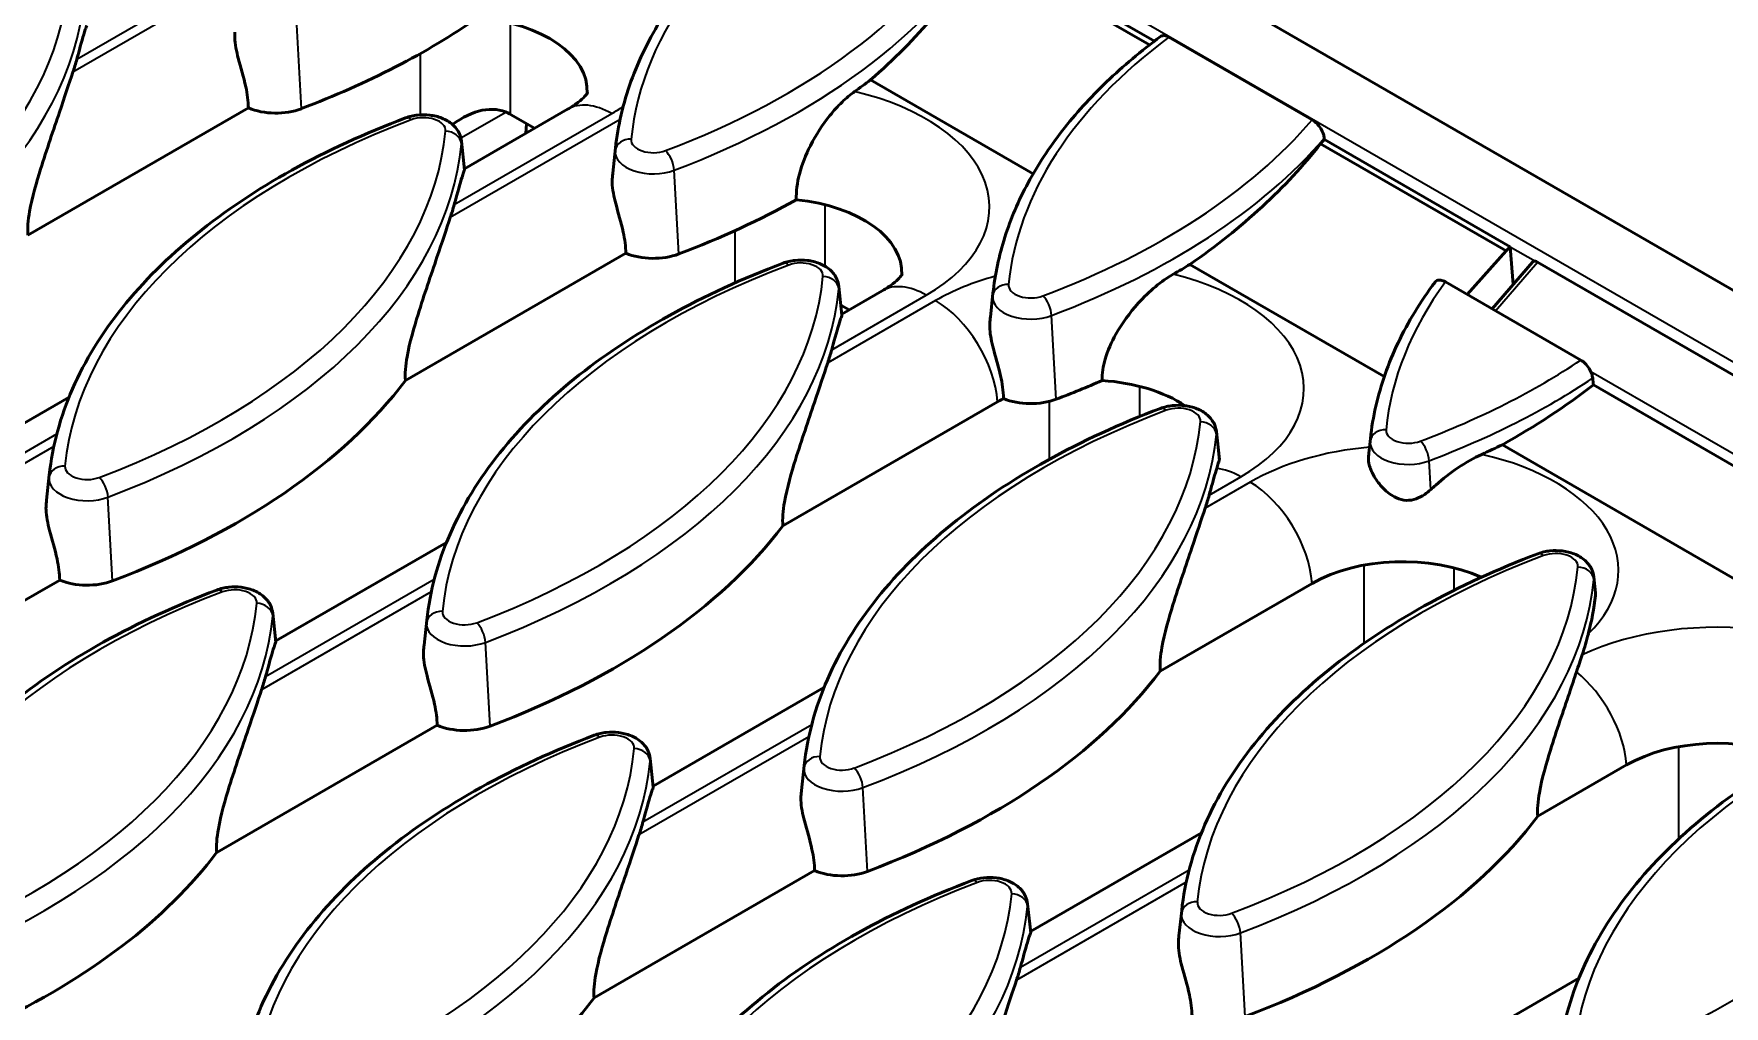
# Model space of a CAD drawing. Header units: millimetres. Extents: x 0 to 1485, y 0 to 1050.
# Drawn here: x 138 to 190.8, y 278.8 to 309.2 of the extents above; entities that cross this region are included whole.
import ezdxf

# ---------------------------------------------------------------- set-up
doc = ezdxf.new("R2010")
doc.units = ezdxf.units.MM
doc.header["$LTSCALE"] = 2.5
doc.layers.add('Sichtbar (ISO)', color=7, linetype='Continuous', lineweight=50)
doc.layers.add('Sichtbar schmal (ISO)', color=7, linetype='Continuous', lineweight=35)

msp = doc.modelspace()

# ---------------------------------------------------------------- linework, layer by layer
at = {"layer": 'Sichtbar (ISO)'}
for p, q in [((458.257, 146.87), (104.703, 350.994)), ((172.964, 308.93), (167.656, 311.995)), ((172.812, 308.814), (167.563, 311.844)), ((177.887, 306.475), (173.418, 309.055)), ((169.178, 304.788), (164.099, 307.721)), ((137.793, 302.873), (144.676, 306.847)), ((151.421, 304.945), (154.645, 306.806)), ((152.864, 306.642), (153.613, 306.21)), ((153.362, 306.355), (153.334, 306.049)), ((151.328, 305.813), (151.425, 304.917)), ((156.139, 305.597), (156.054, 304.81)), ((183.947, 302.385), (178.155, 305.729)), ((178.274, 305.864), (178.27, 305.9)), ((184.076, 302.514), (178.274, 305.864)), ((184.076, 302.514), (183.947, 302.385)), ((184.171, 301.335), (184.076, 302.514)), ((149.578, 298.337), (156.462, 302.311)), ((180.141, 298.458), (174.075, 301.96)), ((183.947, 302.385), (182.733, 301.023)), ((183.513, 300.573), (184.773, 302.031)), ((184.924, 302.035), (197.017, 295.053)), ((186.28, 298.975), (182.053, 301.416)), ((163.113, 301.276), (163.21, 300.381)), ((163.207, 300.409), (164.465, 301.136)), ((167.924, 301.06), (167.844, 300.314)), ((163.177, 300.689), (163.434, 300.54)), ((163.183, 300.685), (163.18, 300.654)), ((186.653, 298.373), (186.649, 298.409)), ((133.744, 294.739), (139.077, 297.818)), ((161.363, 293.801), (168.068, 297.672)), ((192.334, 294.928), (186.673, 298.196)), ((174.899, 296.74), (174.992, 295.874)), ((179.709, 296.524), (179.66, 296.07)), ((191.485, 291.909), (183.829, 296.329)), ((138.461, 295.39), (138.376, 294.603)), ((145.529, 290.203), (150.863, 293.282)), ((131.9, 288.131), (138.784, 292.105)), ((173.148, 289.265), (177.889, 292.002)), ((186.684, 292.204), (186.737, 291.705)), ((145.436, 291.07), (145.532, 290.175)), ((150.246, 290.854), (150.162, 290.067)), ((157.314, 285.667), (162.648, 288.746)), ((143.686, 283.595), (150.569, 287.569)), ((157.221, 286.534), (157.317, 285.638)), ((162.031, 286.318), (161.947, 285.531)), ((184.933, 284.729), (187.71, 286.332)), ((169.099, 281.13), (174.433, 284.21)), ((155.471, 279.059), (162.354, 283.033)), ((169.006, 281.998), (169.102, 281.102)), ((173.816, 281.782), (173.732, 280.995)), ((180.884, 276.594), (186.218, 279.674))]:
    msp.add_line(p, q, dxfattribs=at)
for centre, major_axis, ratio, start_param, end_param in [((144.446, 316.021), (24.538, 1.637), 0.616892, 5.598882, 5.897576), ((132.77, 318.782), (-24.756, 0), 0.57735, 2.150508, 2.449831), ((151.255, 307.379), (4, 0), 0.57735, 6.248142, 7.708307), ((115.092, 310.617), (24.538, 0), 0.57735, 6.094503, 6.123734), ((144.555, 316.287), (-24.538, 0), 0.57735, 2.459584, 2.492238), ((145.533, 307.527), (-1.456, 0), 0.57735, 0.941808, 2.150508), ((151.452, 304.275), (1.378, 2.386), 0.607566, 0.025495, 0.961579), ((151.452, 305.823), (2, 0), 0.578934, 0.786768, 0.836389), ((156.232, 311.647), (24.521, 1.636), 0.616892, 5.485318, 5.775937), ((156.34, 312.159), (-24.494, 0), 0.57735, 2.669543, 2.680291), ((126.877, 306.081), (24.538, 0), 0.57735, 6.094503, 6.123734), ((144.555, 314.246), (-24.756, 0), 0.57735, 2.150508, 2.340551), ((161.076, 301.709), (4, 0), 0.57735, 6.248142, 7.675843), ((157.318, 302.991), (-1.456, 0), 0.57735, 0.941808, 2.150508), ((156.34, 311.751), (-24.538, 0), 0.57735, 2.34838, 2.378615), ((184.928, 301.828), (-0.135, 0.22), 0.563539, 5.794531, 6.460093), ((138.662, 301.545), (24.538, 0), 0.57735, 6.094503, 6.123734), ((126.877, 304.039), (-24.756, 0), 0.57735, 2.150508, 2.731215), ((156.34, 309.71), (-24.756, 0), 0.57735, 2.150508, 2.221231), ((170.896, 296.039), (4, 0), 0.57735, 0.712147, 1.461996), ((170.896, 296.039), (4, 0), 0.57735, 2.29267, 2.356194), ((169.103, 298.455), (-1.456, 0), 0.57735, 0.947419, 2.150508), ((168.017, 307.273), (24.504, 1.635), 0.616892, 5.371963, 5.535705), ((168.125, 307.215), (-24.538, 0), 0.57735, 2.231634, 2.265283), ((150.448, 297.008), (24.538, 0), 0.57735, 6.094503, 6.123734), ((138.662, 299.503), (-24.756, 0), 0.57735, 2.150508, 2.731215), ((180.717, 290.369), (4, 0), 0.57735, 0.910153, 2.356194), ((139.641, 292.785), (-1.456, 0), 0.57735, 0.941808, 2.150508), ((162.233, 292.472), (24.538, 0), 0.57735, 6.091585, 6.138147), ((150.448, 294.967), (-24.756, 0), 0.57735, 2.150508, 2.731215), ((120.985, 291.338), (24.538, 0), 0.57735, 6.094503, 6.123734), ((151.426, 288.249), (-1.456, 0), 0.57735, 0.941808, 2.150508), ((190.538, 284.699), (4, 0), 0.57735, 0.95198, 2.356194), ((132.77, 286.802), (24.538, 0), 0.57735, 6.094503, 6.123734), ((162.233, 290.431), (-24.756, 0), 0.57735, 2.150508, 2.731215), ((120.985, 289.297), (-24.756, 0), 0.57735, 2.256006, 2.731215), ((163.211, 283.713), (-1.456, 0), 0.57735, 0.941808, 2.150508), ((144.555, 282.266), (24.538, 0), 0.57735, 6.094503, 6.123734), ((174.018, 285.895), (-24.756, 0), 0.57735, 2.150508, 2.731215), ((132.77, 284.761), (-24.756, 0), 0.57735, 2.150508, 2.731215)]:
    msp.add_ellipse(centre, major_axis=major_axis, ratio=ratio, start_param=start_param, end_param=end_param, dxfattribs=at)
for points, knots in [([(156.139, 305.597), (156.214, 306.296), (156.376, 306.992), (156.867, 308.356), (157.196, 309.025), (158.011, 310.324), (158.497, 310.952), (159.614, 312.159), (160.245, 312.737), (161.638, 313.83), (162.4, 314.347), (163.22, 314.828)], [2.4180978, 2.4180978, 2.4180978, 2.4180978, 2.5610927, 2.5610927, 2.7040876, 2.7040876, 2.8470825, 2.8470825, 2.9900775, 2.9900775, 3.1330724, 3.1330724, 3.1330724, 3.1330724]), ([(139.633, 309.426), (139.618, 309.391), (139.602, 309.346), (139.525, 309.116), (139.451, 308.844), (139.353, 308.491), (139.336, 308.43), (139.318, 308.367)], [0.635921, 0.635921, 0.635921, 0.635921, 0.7360198, 0.7360198, 1.0671166, 1.0671166, 1.1316401, 1.1316401, 1.1316401, 1.1316401]), ([(144.676, 306.847), (144.674, 307.055), (144.644, 307.279), (144.532, 307.803), (144.437, 308.108), (144.334, 308.5), (144.307, 308.613), (144.266, 308.836), (144.253, 308.945), (144.248, 309.1), (144.25, 309.158), (144.255, 309.215)], [1.754995, 1.754995, 1.754995, 1.754995, 1.892647, 1.892647, 2.0720945, 2.0720945, 2.1365308, 2.1365308, 2.2009671, 2.2009671, 2.2396712, 2.2396712, 2.2396712, 2.2396712]), ([(167.924, 301.06), (167.987, 301.648), (168.111, 302.233), (168.479, 303.386), (168.722, 303.955), (169.322, 305.066), (169.679, 305.609), (170.498, 306.662), (170.961, 307.172), (171.986, 308.153), (172.548, 308.625), (173.155, 309.074)], [2.4180978, 2.4180978, 2.4180978, 2.4180978, 2.5382454, 2.5382454, 2.658393, 2.658393, 2.7785405, 2.7785405, 2.8986881, 2.8986881, 3.0188357, 3.0188357, 3.0188357, 3.0188357]), ([(173.418, 309.055), (173.374, 309.08), (173.323, 309.099), (173.243, 309.108), (173.2, 309.101), (173.165, 309.081), (173.16, 309.077), (173.155, 309.074)], [0.44601918, 0.44601918, 0.44601918, 0.44601918, 0.4834233, 0.4834233, 0.52082212, 0.52082212, 0.52749879, 0.52749879, 0.52749879, 0.52749879]), ([(139.194, 307.96), (139.078, 307.609), (138.937, 307.185), (138.592, 306.166), (138.381, 305.556), (138.067, 304.545), (137.923, 304.054), (137.823, 303.486), (137.804, 303.348), (137.785, 303.092), (137.785, 302.974), (137.793, 302.873)], [3.562475, 3.562475, 3.562475, 3.562475, 3.924729, 3.924729, 4.355561, 4.355561, 4.625893, 4.625893, 4.702196, 4.702196, 4.773128, 4.773128, 4.773128, 4.773128]), ([(154.645, 306.806), (154.774, 306.881), (154.884, 306.955), (155.06, 307.091), (155.127, 307.153), (155.22, 307.253), (155.247, 307.29), (155.267, 307.321), (155.269, 307.326), (155.269, 307.326)], [0, 0, 0, 0, 0.1441607, 0.1441607, 0.2883214, 0.2883214, 0.4324821, 0.4324821, 0.5133261, 0.5133261, 0.5133261, 0.5133261]), ([(163.604, 307.357), (163.472, 307.264), (163.341, 307.153), (163.081, 306.902), (162.954, 306.762), (162.605, 306.329), (162.395, 306.009), (162.078, 305.382), (161.96, 305.082), (161.811, 304.506), (161.777, 304.237), (161.784, 303.982)], [-0.8477158, -0.8477158, -0.8477158, -0.8477158, -0.7230848, -0.7230848, -0.5982057, -0.5982057, -0.3676863, -0.3676863, -0.175915, -0.175915, 0, 0, 0, 0]), ([(138.461, 295.39), (138.559, 296.3), (138.803, 297.202), (139.57, 298.953), (140.093, 299.803), (141.391, 301.422), (142.167, 302.192), (143.942, 303.629), (144.942, 304.297), (147.131, 305.512), (148.321, 306.058), (149.585, 306.536)], [2.4180978, 2.4180978, 2.4180978, 2.4180978, 2.6039342, 2.6039342, 2.7897706, 2.7897706, 2.9756069, 2.9756069, 3.1614433, 3.1614433, 3.3472796, 3.3472796, 3.3472796, 3.3472796]), ([(149.585, 306.536), (149.706, 306.582), (149.832, 306.61), (150.088, 306.638), (150.217, 306.637), (150.473, 306.606), (150.598, 306.576), (150.837, 306.481), (150.952, 306.416), (151.138, 306.25), (151.214, 306.156), (151.298, 305.97), (151.32, 305.893), (151.328, 305.813)], [3.34728, 3.34728, 3.34728, 3.34728, 3.742348, 3.742348, 4.136015, 4.136015, 4.530025, 4.530025, 4.924042, 4.924042, 5.243901, 5.243901, 5.435884, 5.435884, 5.435884, 5.435884]), ([(178.27, 305.9), (178.265, 305.941), (178.254, 305.988), (178.221, 306.084), (178.19, 306.15), (178.123, 306.257), (178.076, 306.316), (177.989, 306.404), (177.933, 306.448), (177.887, 306.475)], [0.0084385, 0.0084385, 0.0084385, 0.0084385, 0.0364227, 0.0364227, 0.0734926, 0.0734926, 0.111794, 0.111794, 0.1515427, 0.1515427, 0.1515427, 0.1515427]), ([(151.418, 304.89), (151.403, 304.855), (151.387, 304.81), (151.311, 304.58), (151.236, 304.308), (151.138, 303.954), (151.121, 303.894), (151.104, 303.831)], [0.635921, 0.635921, 0.635921, 0.635921, 0.7360198, 0.7360198, 1.0671166, 1.0671166, 1.1316401, 1.1316401, 1.1316401, 1.1316401]), ([(156.462, 302.311), (156.459, 302.519), (156.429, 302.743), (156.318, 303.267), (156.222, 303.572), (156.119, 303.964), (156.092, 304.077), (156.051, 304.3), (156.038, 304.409), (156.033, 304.564), (156.035, 304.622), (156.04, 304.679)], [1.754995, 1.754995, 1.754995, 1.754995, 1.892647, 1.892647, 2.0720945, 2.0720945, 2.1365308, 2.1365308, 2.2009671, 2.2009671, 2.2396712, 2.2396712, 2.2396712, 2.2396712]), ([(150.979, 303.423), (150.863, 303.073), (150.722, 302.649), (150.377, 301.629), (150.166, 301.02), (149.852, 300.009), (149.708, 299.518), (149.608, 298.949), (149.589, 298.812), (149.57, 298.556), (149.57, 298.438), (149.578, 298.337)], [3.562475, 3.562475, 3.562475, 3.562475, 3.924729, 3.924729, 4.355561, 4.355561, 4.625893, 4.625893, 4.702196, 4.702196, 4.773128, 4.773128, 4.773128, 4.773128]), ([(150.246, 290.854), (150.344, 291.764), (150.588, 292.665), (151.355, 294.417), (151.878, 295.266), (153.176, 296.886), (153.952, 297.655), (155.728, 299.093), (156.727, 299.761), (158.916, 300.976), (160.106, 301.522), (161.37, 302)], [2.4180978, 2.4180978, 2.4180978, 2.4180978, 2.6039342, 2.6039342, 2.7897706, 2.7897706, 2.9756069, 2.9756069, 3.1614433, 3.1614433, 3.3472796, 3.3472796, 3.3472796, 3.3472796]), ([(161.37, 302), (161.491, 302.046), (161.617, 302.074), (161.873, 302.102), (162.003, 302.101), (162.258, 302.07), (162.383, 302.04), (162.623, 301.944), (162.737, 301.88), (162.923, 301.714), (162.999, 301.62), (163.083, 301.434), (163.105, 301.357), (163.113, 301.276)], [3.34728, 3.34728, 3.34728, 3.34728, 3.742348, 3.742348, 4.136015, 4.136015, 4.530025, 4.530025, 4.924042, 4.924042, 5.243901, 5.243901, 5.435884, 5.435884, 5.435884, 5.435884]), ([(164.465, 301.136), (164.595, 301.211), (164.705, 301.285), (164.881, 301.421), (164.948, 301.483), (165.041, 301.583), (165.068, 301.62), (165.088, 301.65), (165.09, 301.656), (165.09, 301.656)], [0, 0, 0, 0, 0.1441607, 0.1441607, 0.2883214, 0.2883214, 0.4324821, 0.4324821, 0.5133261, 0.5133261, 0.5133261, 0.5133261]), ([(173.555, 301.655), (173.367, 301.549), (173.179, 301.417), (172.812, 301.111), (172.632, 300.938), (172.191, 300.448), (171.952, 300.118), (171.624, 299.535), (171.505, 299.27), (171.36, 298.775), (171.326, 298.551), (171.331, 298.335)], [-0.8397751, -0.8397751, -0.8397751, -0.8397751, -0.6954415, -0.6954415, -0.5514666, -0.5514666, -0.3223859, -0.3223859, -0.1493016, -0.1493016, 0, 0, 0, 0]), ([(179.709, 296.524), (179.745, 296.863), (179.802, 297.2), (179.955, 297.871), (180.052, 298.205), (180.284, 298.866), (180.42, 299.193), (180.729, 299.84), (180.903, 300.16), (181.288, 300.79), (181.498, 301.101), (181.727, 301.406)], [2.4180978, 2.4180978, 2.4180978, 2.4180978, 2.487268, 2.487268, 2.5564382, 2.5564382, 2.6256084, 2.6256084, 2.6947786, 2.6947786, 2.7639488, 2.7639488, 2.7639488, 2.7639488]), ([(182.053, 301.416), (182.005, 301.443), (181.949, 301.464), (181.862, 301.476), (181.816, 301.47), (181.763, 301.444), (181.743, 301.427), (181.727, 301.406)], [0.4613601, 0.4613601, 0.4613601, 0.4613601, 0.5022838, 0.5022838, 0.5420611, 0.5420611, 0.567369, 0.567369, 0.567369, 0.567369]), ([(163.204, 300.354), (163.188, 300.319), (163.172, 300.274), (163.096, 300.044), (163.021, 299.772), (162.923, 299.418), (162.906, 299.358), (162.889, 299.295)], [0.635921, 0.635921, 0.635921, 0.635921, 0.7360198, 0.7360198, 1.0671166, 1.0671166, 1.1316401, 1.1316401, 1.1316401, 1.1316401]), ([(168.253, 297.772), (168.251, 298.017), (168.213, 298.254), (168.105, 298.739), (168.028, 298.992), (167.901, 299.461), (167.853, 299.665), (167.821, 299.971), (167.819, 300.078), (167.829, 300.178)], [-0.5550887, -0.5550887, -0.5550887, -0.5550887, -0.4460487, -0.4460487, -0.3196545, -0.3196545, -0.2069298, -0.2069298, -0.1395176, -0.1395176, -0.1395176, -0.1395176]), ([(162.764, 298.887), (162.648, 298.537), (162.507, 298.113), (162.163, 297.093), (161.951, 296.484), (161.637, 295.473), (161.493, 294.982), (161.393, 294.413), (161.374, 294.276), (161.355, 294.02), (161.355, 293.902), (161.363, 293.801)], [3.562475, 3.562475, 3.562475, 3.562475, 3.924729, 3.924729, 4.355561, 4.355561, 4.625893, 4.625893, 4.702196, 4.702196, 4.773128, 4.773128, 4.773128, 4.773128]), ([(186.649, 298.409), (186.644, 298.451), (186.632, 298.499), (186.599, 298.596), (186.568, 298.662), (186.503, 298.767), (186.458, 298.825), (186.376, 298.909), (186.323, 298.95), (186.28, 298.975)], [0.0084432, 0.0084432, 0.0084432, 0.0084432, 0.0370523, 0.0370523, 0.0740566, 0.0740566, 0.111089, 0.111089, 0.1482178, 0.1482178, 0.1482178, 0.1482178]), ([(162.031, 286.318), (162.129, 287.227), (162.373, 288.129), (163.14, 289.881), (163.663, 290.73), (164.961, 292.35), (165.737, 293.119), (167.513, 294.557), (168.512, 295.225), (170.701, 296.44), (171.891, 296.986), (173.155, 297.464)], [2.4180978, 2.4180978, 2.4180978, 2.4180978, 2.6039342, 2.6039342, 2.7897706, 2.7897706, 2.9756069, 2.9756069, 3.1614433, 3.1614433, 3.3472796, 3.3472796, 3.3472796, 3.3472796]), ([(173.155, 297.464), (173.276, 297.51), (173.402, 297.538), (173.658, 297.566), (173.788, 297.565), (174.043, 297.534), (174.168, 297.503), (174.408, 297.408), (174.522, 297.344), (174.708, 297.177), (174.784, 297.084), (174.868, 296.898), (174.89, 296.821), (174.899, 296.74)], [3.34728, 3.34728, 3.34728, 3.34728, 3.742348, 3.742348, 4.136015, 4.136015, 4.530025, 4.530025, 4.924042, 4.924042, 5.243901, 5.243901, 5.435884, 5.435884, 5.435884, 5.435884]), ([(174.909, 295.589), (174.856, 295.417), (174.793, 295.187), (174.708, 294.882), (174.691, 294.822), (174.674, 294.759)], [0.7910091, 0.7910091, 0.7910091, 0.7910091, 1.0671166, 1.0671166, 1.1316401, 1.1316401, 1.1316401, 1.1316401]), ([(174.987, 295.836), (174.978, 295.81), (174.969, 295.782), (174.944, 295.703), (174.927, 295.649), (174.909, 295.589)], [-0.1639876, -0.1639876, -0.1639876, -0.1639876, -0.1030382, -0.1030382, 0, 0, 0, 0]), ([(181.591, 294.929), (181.532, 294.875), (181.469, 294.824), (181.32, 294.722), (181.229, 294.673), (181.038, 294.607), (180.939, 294.59), (180.726, 294.597), (180.62, 294.626), (180.368, 294.74), (180.228, 294.849), (179.998, 295.087), (179.904, 295.211), (179.766, 295.445), (179.717, 295.555), (179.653, 295.771), (179.64, 295.875), (179.65, 295.973), (179.65, 295.973), (179.65, 295.973)], [-0.7207719, -0.7207719, -0.7207719, -0.7207719, -0.6684677, -0.6684677, -0.602546, -0.602546, -0.5365441, -0.5365441, -0.4644492, -0.4644492, -0.3561331, -0.3561331, -0.2608584, -0.2608584, -0.1787587, -0.1787587, -0.094967, -0.094967, -0.0948181, -0.0948181, -0.0948181, -0.0948181]), ([(183.186, 296.03), (182.936, 295.918), (182.685, 295.774), (182.202, 295.447), (181.97, 295.266), (181.694, 295.023), (181.642, 294.976), (181.591, 294.929)], [-0.5374753, -0.5374753, -0.5374753, -0.5374753, -0.384724, -0.384724, -0.2385535, -0.2385535, -0.2038888, -0.2038888, -0.2038888, -0.2038888]), ([(138.784, 292.105), (138.781, 292.312), (138.752, 292.536), (138.64, 293.061), (138.544, 293.366), (138.442, 293.758), (138.414, 293.871), (138.373, 294.093), (138.36, 294.203), (138.356, 294.358), (138.357, 294.416), (138.363, 294.473)], [1.754995, 1.754995, 1.754995, 1.754995, 1.892647, 1.892647, 2.0720945, 2.0720945, 2.1365308, 2.1365308, 2.2009671, 2.2009671, 2.2396712, 2.2396712, 2.2396712, 2.2396712]), ([(174.55, 294.351), (174.434, 294), (174.292, 293.577), (173.948, 292.557), (173.736, 291.948), (173.422, 290.937), (173.278, 290.446), (173.179, 289.877), (173.159, 289.739), (173.141, 289.484), (173.14, 289.366), (173.148, 289.265)], [3.562475, 3.562475, 3.562475, 3.562475, 3.924729, 3.924729, 4.355561, 4.355561, 4.625893, 4.625893, 4.702196, 4.702196, 4.773128, 4.773128, 4.773128, 4.773128]), ([(173.816, 281.782), (173.914, 282.691), (174.158, 283.593), (174.926, 285.345), (175.448, 286.194), (176.747, 287.813), (177.522, 288.583), (179.298, 290.021), (180.297, 290.689), (182.487, 291.903), (183.676, 292.45), (184.94, 292.928)], [2.4180978, 2.4180978, 2.4180978, 2.4180978, 2.6039342, 2.6039342, 2.7897706, 2.7897706, 2.9756069, 2.9756069, 3.1614433, 3.1614433, 3.3472796, 3.3472796, 3.3472796, 3.3472796]), ([(184.94, 292.928), (185.061, 292.974), (185.187, 293.002), (185.443, 293.03), (185.573, 293.029), (185.828, 292.998), (185.953, 292.967), (186.193, 292.872), (186.307, 292.808), (186.494, 292.641), (186.57, 292.547), (186.653, 292.362), (186.675, 292.284), (186.684, 292.204)], [3.34728, 3.34728, 3.34728, 3.34728, 3.742348, 3.742348, 4.136015, 4.136015, 4.530025, 4.530025, 4.924042, 4.924042, 5.243901, 5.243901, 5.435884, 5.435884, 5.435884, 5.435884]), ([(143.692, 291.794), (143.813, 291.84), (143.939, 291.868), (144.195, 291.896), (144.325, 291.895), (144.58, 291.864), (144.706, 291.833), (144.945, 291.738), (145.06, 291.674), (145.246, 291.507), (145.322, 291.413), (145.405, 291.228), (145.427, 291.15), (145.436, 291.07)], [3.34728, 3.34728, 3.34728, 3.34728, 3.742348, 3.742348, 4.136015, 4.136015, 4.530025, 4.530025, 4.924042, 4.924042, 5.243901, 5.243901, 5.435884, 5.435884, 5.435884, 5.435884]), ([(132.568, 280.648), (132.666, 281.557), (132.91, 282.459), (133.678, 284.211), (134.2, 285.06), (135.499, 286.679), (136.274, 287.449), (138.05, 288.887), (139.05, 289.555), (141.239, 290.769), (142.428, 291.316), (143.692, 291.794)], [2.4180978, 2.4180978, 2.4180978, 2.4180978, 2.6039342, 2.6039342, 2.7897706, 2.7897706, 2.9756069, 2.9756069, 3.1614433, 3.1614433, 3.3472796, 3.3472796, 3.3472796, 3.3472796]), ([(145.526, 290.148), (145.511, 290.113), (145.494, 290.068), (145.418, 289.837), (145.344, 289.566), (145.245, 289.212), (145.229, 289.152), (145.211, 289.089)], [0.635921, 0.635921, 0.635921, 0.635921, 0.7360198, 0.7360198, 1.0671166, 1.0671166, 1.1316401, 1.1316401, 1.1316401, 1.1316401]), ([(150.569, 287.569), (150.566, 287.776), (150.537, 288), (150.425, 288.525), (150.329, 288.83), (150.227, 289.222), (150.199, 289.335), (150.159, 289.557), (150.145, 289.667), (150.141, 289.822), (150.142, 289.88), (150.148, 289.937)], [1.754995, 1.754995, 1.754995, 1.754995, 1.892647, 1.892647, 2.0720945, 2.0720945, 2.1365308, 2.1365308, 2.2009671, 2.2009671, 2.2396712, 2.2396712, 2.2396712, 2.2396712]), ([(186.143, 289.237), (186.073, 289.029), (185.999, 288.807), (185.733, 288.021), (185.521, 287.411), (185.207, 286.4), (185.063, 285.91), (184.964, 285.341), (184.944, 285.203), (184.926, 284.948), (184.925, 284.83), (184.933, 284.729)], [3.743945, 3.743945, 3.743945, 3.743945, 3.924729, 3.924729, 4.355561, 4.355561, 4.625893, 4.625893, 4.702196, 4.702196, 4.773128, 4.773128, 4.773128, 4.773128]), ([(145.087, 288.681), (144.971, 288.33), (144.83, 287.906), (144.485, 286.887), (144.274, 286.277), (143.959, 285.266), (143.816, 284.776), (143.716, 284.207), (143.696, 284.069), (143.678, 283.814), (143.677, 283.696), (143.686, 283.595)], [3.562475, 3.562475, 3.562475, 3.562475, 3.924729, 3.924729, 4.355561, 4.355561, 4.625893, 4.625893, 4.702196, 4.702196, 4.773128, 4.773128, 4.773128, 4.773128]), ([(185.601, 277.246), (185.699, 278.155), (185.943, 279.057), (186.711, 280.809), (187.233, 281.658), (188.532, 283.277), (189.307, 284.047), (191.083, 285.485), (192.083, 286.153), (194.272, 287.367), (195.461, 287.914), (196.725, 288.392)], [2.4180978, 2.4180978, 2.4180978, 2.4180978, 2.6039342, 2.6039342, 2.7897706, 2.7897706, 2.9756069, 2.9756069, 3.1614433, 3.1614433, 3.3472796, 3.3472796, 3.3472796, 3.3472796]), ([(144.353, 276.112), (144.451, 277.021), (144.696, 277.923), (145.463, 279.675), (145.985, 280.524), (147.284, 282.143), (148.06, 282.913), (149.835, 284.351), (150.835, 285.019), (153.024, 286.233), (154.213, 286.78), (155.477, 287.258)], [2.4180978, 2.4180978, 2.4180978, 2.4180978, 2.6039342, 2.6039342, 2.7897706, 2.7897706, 2.9756069, 2.9756069, 3.1614433, 3.1614433, 3.3472796, 3.3472796, 3.3472796, 3.3472796]), ([(155.477, 287.258), (155.598, 287.304), (155.724, 287.332), (155.98, 287.36), (156.11, 287.359), (156.365, 287.327), (156.491, 287.297), (156.73, 287.202), (156.845, 287.138), (157.031, 286.971), (157.107, 286.877), (157.19, 286.692), (157.212, 286.614), (157.221, 286.534)], [3.34728, 3.34728, 3.34728, 3.34728, 3.742348, 3.742348, 4.136015, 4.136015, 4.530025, 4.530025, 4.924042, 4.924042, 5.243901, 5.243901, 5.435884, 5.435884, 5.435884, 5.435884]), ([(157.311, 285.612), (157.296, 285.576), (157.279, 285.531), (157.203, 285.301), (157.129, 285.03), (157.03, 284.676), (157.014, 284.616), (156.996, 284.553)], [0.635921, 0.635921, 0.635921, 0.635921, 0.7360198, 0.7360198, 1.0671166, 1.0671166, 1.1316401, 1.1316401, 1.1316401, 1.1316401]), ([(162.354, 283.033), (162.351, 283.24), (162.322, 283.464), (162.21, 283.989), (162.114, 284.293), (162.012, 284.686), (161.985, 284.799), (161.944, 285.021), (161.931, 285.13), (161.926, 285.286), (161.927, 285.344), (161.933, 285.401)], [1.754995, 1.754995, 1.754995, 1.754995, 1.892647, 1.892647, 2.0720945, 2.0720945, 2.1365308, 2.1365308, 2.2009671, 2.2009671, 2.2396712, 2.2396712, 2.2396712, 2.2396712]), ([(156.872, 284.145), (156.756, 283.794), (156.615, 283.37), (156.27, 282.351), (156.059, 281.741), (155.744, 280.73), (155.601, 280.24), (155.501, 279.671), (155.482, 279.533), (155.463, 279.278), (155.462, 279.16), (155.471, 279.059)], [3.562475, 3.562475, 3.562475, 3.562475, 3.924729, 3.924729, 4.355561, 4.355561, 4.625893, 4.625893, 4.702196, 4.702196, 4.773128, 4.773128, 4.773128, 4.773128]), ([(156.139, 271.576), (156.236, 272.485), (156.481, 273.387), (157.248, 275.139), (157.77, 275.988), (159.069, 277.607), (159.845, 278.377), (161.62, 279.815), (162.62, 280.483), (164.809, 281.697), (165.998, 282.244), (167.263, 282.722)], [2.4180978, 2.4180978, 2.4180978, 2.4180978, 2.6039342, 2.6039342, 2.7897706, 2.7897706, 2.9756069, 2.9756069, 3.1614433, 3.1614433, 3.3472796, 3.3472796, 3.3472796, 3.3472796]), ([(167.263, 282.722), (167.383, 282.767), (167.509, 282.796), (167.765, 282.824), (167.895, 282.823), (168.15, 282.791), (168.276, 282.761), (168.515, 282.666), (168.63, 282.601), (168.816, 282.435), (168.892, 282.341), (168.975, 282.156), (168.997, 282.078), (169.006, 281.998)], [3.34728, 3.34728, 3.34728, 3.34728, 3.742348, 3.742348, 4.136015, 4.136015, 4.530025, 4.530025, 4.924042, 4.924042, 5.243901, 5.243901, 5.435884, 5.435884, 5.435884, 5.435884]), ([(169.096, 281.075), (169.081, 281.04), (169.064, 280.995), (168.988, 280.765), (168.914, 280.494), (168.816, 280.14), (168.799, 280.08), (168.781, 280.017)], [0.635921, 0.635921, 0.635921, 0.635921, 0.7360198, 0.7360198, 1.0671166, 1.0671166, 1.1316401, 1.1316401, 1.1316401, 1.1316401]), ([(174.139, 278.497), (174.136, 278.704), (174.107, 278.928), (173.995, 279.453), (173.899, 279.757), (173.797, 280.15), (173.77, 280.263), (173.729, 280.485), (173.716, 280.594), (173.711, 280.75), (173.712, 280.808), (173.718, 280.865)], [1.754995, 1.754995, 1.754995, 1.754995, 1.892647, 1.892647, 2.0720945, 2.0720945, 2.1365308, 2.1365308, 2.2009671, 2.2009671, 2.2396712, 2.2396712, 2.2396712, 2.2396712]), ([(168.657, 279.609), (168.541, 279.258), (168.4, 278.834), (168.055, 277.815), (167.844, 277.205), (167.53, 276.194), (167.386, 275.704), (167.286, 275.135), (167.267, 274.997), (167.248, 274.742), (167.247, 274.624), (167.256, 274.523)], [3.562475, 3.562475, 3.562475, 3.562475, 3.924729, 3.924729, 4.355561, 4.355561, 4.625893, 4.625893, 4.702196, 4.702196, 4.773128, 4.773128, 4.773128, 4.773128])]:
    msp.add_open_spline(points, degree=3, knots=knots, dxfattribs=at)
for points in [[(151.425, 304.917), (151.425, 304.91), (151.423, 304.901), (151.418, 304.89)], [(156.04, 304.679), (156.045, 304.723), (156.049, 304.766), (156.054, 304.81)], [(184.867, 302.058), (184.886, 302.054), (184.905, 302.046), (184.924, 302.035)], [(163.21, 300.381), (163.21, 300.374), (163.209, 300.365), (163.204, 300.354)], [(167.829, 300.178), (167.834, 300.224), (167.839, 300.269), (167.844, 300.314)], [(174.992, 295.874), (174.993, 295.863), (174.991, 295.851), (174.987, 295.836)], [(179.65, 295.973), (179.653, 296.006), (179.657, 296.038), (179.66, 296.07)], [(138.363, 294.473), (138.367, 294.517), (138.372, 294.56), (138.376, 294.603)], [(186.737, 291.626), (186.693, 291.214), (186.616, 290.834), (186.513, 290.425)], [(186.737, 291.705), (186.74, 291.68), (186.74, 291.653), (186.737, 291.626)], [(145.532, 290.175), (145.533, 290.168), (145.531, 290.159), (145.526, 290.148)], [(150.148, 289.937), (150.152, 289.981), (150.157, 290.024), (150.162, 290.067)], [(186.321, 289.775), (186.265, 289.608), (186.206, 289.427), (186.143, 289.237)], [(157.317, 285.638), (157.318, 285.632), (157.316, 285.623), (157.311, 285.612)], [(161.933, 285.401), (161.937, 285.445), (161.942, 285.488), (161.947, 285.531)], [(169.102, 281.102), (169.103, 281.096), (169.101, 281.087), (169.096, 281.075)], [(173.718, 280.865), (173.723, 280.908), (173.727, 280.952), (173.732, 280.995)]]:
    msp.add_open_spline(points, degree=3, dxfattribs=at)
msp.add_rational_spline([(186.673, 298.196), (186.663, 298.285), (186.653, 298.373)], [1.00000143278, 1.0000007632, 1], degree=2, dxfattribs=at)
at = {"layer": 'Sichtbar schmal (ISO)'}
for p, q in [((456.312, 145.747), (102.759, 349.871)), ((139.318, 308.367), (144.588, 311.41)), ((144.496, 311.02), (139.194, 307.96)), ((146.331, 306.824), (146.185, 309.438)), ((152.864, 306.642), (152.864, 309.493)), ((150.04, 308.541), (150.04, 306.631)), ((151.104, 303.831), (156.02, 306.67)), ((151.311, 305.91), (152.713, 306.719)), ((156.281, 306.484), (150.979, 303.423)), ((151.418, 304.89), (151.329, 305.732)), ((156.04, 304.679), (156.13, 305.515)), ((158.116, 302.288), (157.97, 304.901)), ((162.685, 301.902), (162.685, 303.823)), ((159.861, 303.012), (159.861, 301.381)), ((184.076, 302.514), (184.867, 302.058)), ((183.611, 300.516), (184.924, 302.035)), ((162.889, 299.295), (165.84, 300.999)), ((163.204, 300.354), (163.114, 301.195)), ((167.829, 300.178), (167.915, 300.979)), ((166.132, 300.831), (162.764, 298.887)), ((169.901, 297.752), (169.755, 300.365)), ((192.482, 295.211), (186.59, 298.612)), ((169.682, 297.683), (169.682, 295.874)), ((172.506, 297.21), (172.506, 298.153)), ((133.426, 293.625), (138.695, 296.667)), ((174.987, 295.836), (174.899, 296.659)), ((138.603, 296.278), (133.302, 293.217)), ((179.65, 295.973), (179.7, 296.443)), ((181.591, 294.929), (181.54, 295.829)), ((138.363, 294.473), (138.453, 295.309)), ((175.952, 295.161), (174.55, 294.351)), ((174.674, 294.759), (175.661, 295.329)), ((140.438, 292.082), (140.292, 294.695)), ((179.503, 292.569), (179.503, 290.122)), ((182.327, 291.789), (182.327, 292.483)), ((145.211, 289.089), (150.481, 292.131)), ((186.737, 291.626), (186.684, 292.123)), ((150.388, 291.742), (145.087, 288.681)), ((145.526, 290.148), (145.436, 290.989)), ((150.148, 289.937), (150.238, 290.772)), ((152.223, 287.545), (152.078, 290.159)), ((162.173, 287.206), (156.872, 284.145)), ((156.996, 284.553), (162.266, 287.595)), ((189.324, 286.899), (189.324, 284.01)), ((157.311, 285.612), (157.221, 286.453)), ((161.933, 285.401), (162.023, 286.236)), ((164.009, 283.009), (163.863, 285.623)), ((168.781, 280.017), (174.051, 283.059)), ((173.958, 282.67), (168.657, 279.609)), ((169.096, 281.075), (169.006, 281.917)), ((173.718, 280.865), (173.808, 281.7)), ((175.794, 278.473), (175.648, 281.087))]:
    msp.add_line(p, q, dxfattribs=at)
for centre, major_axis, ratio, start_param, end_param in [((180.582, 305.094), (-23.992, 0), 0.57735, 5.506757, 6.227073), ((144.555, 317.103), (23.992, 0), 0.57735, 5.2921, 5.953165), ((144.555, 316.731), (24.49, 0), 0.57735, 5.2921, 5.944312), ((151.119, 299.424), (-23.992, 0), 0.57735, 5.2921, 6.227073), ((115.092, 311.433), (23.992, 0), 0.57735, 5.2921, 6.227073), ((115.092, 311.061), (24.49, 0), 0.57735, 5.2921, 6.227073), ((192.367, 300.558), (-23.992, 0), 0.57735, 5.622862, 6.227073), ((161.076, 303.75), (6.739, 0), 0.57735, 5.497787, 7.469399), ((156.02, 304.424), (-1.375, 2.382), 0.57735, 5.497787, 6.283185), ((151.255, 309.421), (6.739, 0), 0.57735, 5.497787, 5.576236), ((162.904, 294.888), (-23.992, 0), 0.57735, 5.2921, 6.227073), ((126.877, 306.897), (23.992, 0), 0.57735, 5.2921, 6.227073), ((149.762, 306.069), (-0.177, 0.468), 0.447262, 5.581488, 6.283185), ((150.141, 306.143), (0.692, 0), 0.57735, 6.227073, 8.433693), ((150.831, 305.712), (0.498, -0.048), 0.815212, 0.166414, 1.649944), ((156.34, 312.567), (-23.992, 0), 0.57735, 2.150508, 2.686172), ((126.877, 306.524), (24.49, 0), 0.57735, 5.2921, 6.227073), ((150.141, 305.77), (1.19, 0), 0.57735, 6.227073, 6.345089), ((156.628, 305.463), (-0.498, 0.048), 0.815212, 4.791537, 6.275066), ((180.582, 304.722), (-24.49, 0), 0.57735, 6.221282, 6.227073), ((157.318, 305.849), (-0.692, 0), 0.57735, 6.227073, 8.433693), ((156.34, 312.195), (24.49, 0), 0.57735, 5.2921, 5.821837), ((157.318, 305.476), (-1.19, 0), 0.57735, 6.227073, 8.433693), ((157.697, 305.106), (0.177, -0.468), 0.447262, 0.956366, 2.439895), ((174.689, 290.352), (-23.992, 0), 0.57735, 5.2921, 6.227073), ((161.547, 301.533), (-0.177, 0.468), 0.447262, 5.581488, 6.283185), ((161.926, 301.607), (0.692, 0), 0.57735, 6.227073, 8.433693), ((138.662, 302.361), (23.992, 0), 0.57735, 5.2921, 6.227073), ((162.617, 301.176), (0.498, -0.048), 0.815212, 0.166414, 1.649944), ((170.896, 298.08), (-6.739, 0), 0.57735, 5.157085, 5.497787), ((170.896, 298.08), (6.739, 0), 0.57735, 5.497787, 7.448492), ((204.152, 296.022), (-23.992, 0), 0.57735, 5.883254, 6.227073), ((138.662, 301.988), (24.49, 0), 0.57735, 5.2921, 6.227073), ((161.926, 301.234), (1.19, 0), 0.57735, 6.227073, 6.345089), ((165.84, 298.754), (-1.375, 2.382), 0.57735, 5.497787, 6.283185), ((169.103, 300.94), (-1.19, 0), 0.57735, 6.227073, 8.433693), ((168.413, 300.927), (-0.498, 0.048), 0.815212, 4.791537, 6.275066), ((192.367, 300.186), (-24.49, 0), 0.57735, 6.221282, 6.227073), ((169.103, 301.313), (-0.692, 0), 0.57735, 6.227073, 8.433693), ((169.482, 300.57), (0.177, -0.468), 0.447262, 0.956366, 2.439895), ((166.132, 298.586), (-1.375, 2.382), 0.57735, 4.018026, 5.497787), ((168.125, 308.031), (-23.992, 0), 0.57735, 2.150508, 2.429039), ((168.125, 307.659), (24.49, 0), 0.57735, 5.2921, 5.570126), ((186.474, 285.816), (-23.992, 0), 0.57735, 5.2921, 6.227073), ((173.332, 296.996), (-0.177, 0.468), 0.447262, 5.581488, 6.283185), ((173.711, 297.071), (0.692, 0), 0.57735, 6.227073, 8.433693), ((150.448, 297.825), (23.992, 0), 0.57735, 5.2921, 6.227073), ((150.448, 297.452), (24.49, 0), 0.57735, 5.2921, 6.227073), ((174.402, 296.64), (0.498, -0.048), 0.815212, 0.166414, 1.649944), ((173.711, 296.698), (1.19, 0), 0.57735, 6.227073, 6.345089), ((180.198, 296.391), (-0.498, 0.048), 0.815212, 4.791537, 6.275066), ((180.889, 296.777), (-0.692, 0), 0.57735, 6.227073, 8.433693), ((180.717, 292.41), (-6.739, 0), 0.57735, 4.866978, 5.497787), ((180.889, 296.404), (-1.19, 0), 0.57735, 6.227073, 8.433693), ((204.152, 295.65), (-24.49, 0), 0.57735, 6.221282, 6.227073), ((181.268, 296.034), (0.177, -0.468), 0.447262, 0.956366, 2.439895), ((138.95, 295.257), (-0.498, 0.048), 0.815212, 4.791537, 6.275066), ((139.641, 295.643), (-0.692, 0), 0.57735, 6.227073, 8.433693), ((175.661, 293.084), (-1.375, 2.382), 0.57735, 5.497787, 5.895082), ((180.717, 292.41), (6.739, 0), 0.57735, 5.747647, 7.47894), ((139.641, 295.27), (-1.19, 0), 0.57735, 6.227073, 8.433693), ((162.904, 294.516), (-24.49, 0), 0.57735, 6.221282, 6.227073), ((140.02, 294.9), (0.177, -0.468), 0.447262, 0.956366, 2.439895), ((175.952, 292.916), (-1.375, 2.382), 0.57735, 4.018026, 5.497787), ((185.117, 292.46), (-0.177, 0.468), 0.447262, 5.581488, 6.283185), ((185.496, 292.534), (0.692, 0), 0.57735, 6.227073, 8.433693), ((198.259, 281.28), (-23.992, 0), 0.57735, 5.2921, 6.227073), ((162.233, 293.289), (23.992, 0), 0.57735, 5.2921, 6.227073), ((186.187, 292.104), (0.498, -0.048), 0.815212, 0.166414, 1.649944), ((162.233, 292.916), (24.49, 0), 0.57735, 5.2921, 6.227073), ((185.496, 292.162), (1.19, 0), 0.57735, 6.227073, 6.345089), ((157.011, 280.146), (-23.992, 0), 0.57735, 5.2921, 6.227073), ((120.985, 292.155), (23.992, 0), 0.57735, 5.2921, 6.227073), ((143.869, 291.326), (-0.177, 0.468), 0.447262, 5.581488, 6.283185), ((144.248, 291.4), (0.692, 0), 0.57735, 6.227073, 8.433693), ((144.939, 290.97), (0.498, -0.048), 0.815212, 0.166414, 1.649944), ((120.985, 291.782), (24.49, 0), 0.57735, 5.2921, 6.227073), ((144.248, 291.028), (1.19, 0), 0.57735, 6.227073, 6.345089), ((150.735, 290.721), (-0.498, 0.048), 0.815212, 4.791537, 6.275066), ((174.689, 289.98), (-24.49, 0), 0.57735, 6.221282, 6.227073), ((151.426, 291.107), (-0.692, 0), 0.57735, 6.227073, 8.433693), ((151.426, 290.734), (-1.19, 0), 0.57735, 6.227073, 8.433693), ((151.805, 290.364), (0.177, -0.468), 0.447262, 0.956366, 2.439895), ((190.538, 286.74), (-6.739, 0), 0.57735, 3.573023, 5.388569), ((185.773, 287.246), (-1.375, 2.382), 0.57735, 4.018026, 5.306696), ((210.044, 276.744), (-23.992, 0), 0.57735, 5.2921, 6.227073), ((174.018, 288.753), (23.992, 0), 0.57735, 5.2921, 6.227073), ((168.797, 275.61), (-23.992, 0), 0.57735, 5.2921, 6.227073), ((155.654, 286.79), (-0.177, 0.468), 0.447262, 5.581488, 6.283185), ((156.033, 286.864), (0.692, 0), 0.57735, 6.227073, 8.433693), ((174.018, 288.38), (24.49, 0), 0.57735, 5.2921, 6.227073), ((132.77, 287.619), (23.992, 0), 0.57735, 5.2921, 6.227073), ((156.724, 286.434), (0.498, -0.048), 0.815212, 0.166414, 1.649944), ((162.52, 286.185), (-0.498, 0.048), 0.815212, 4.791537, 6.275066), ((163.211, 286.571), (-0.692, 0), 0.57735, 6.227073, 8.433693), ((132.77, 287.246), (24.49, 0), 0.57735, 5.2921, 6.227073), ((156.033, 286.492), (1.19, 0), 0.57735, 6.227073, 6.345089), ((163.211, 286.198), (-1.19, 0), 0.57735, 6.227073, 8.433693), ((186.474, 285.443), (-24.49, 0), 0.57735, 6.221282, 6.227073), ((163.59, 285.828), (0.177, -0.468), 0.447262, 0.956366, 2.439895), ((180.582, 271.074), (-23.992, 0), 0.57735, 5.2921, 6.227073), ((167.439, 282.254), (-0.177, 0.468), 0.447262, 5.581488, 6.283185), ((167.818, 282.328), (0.692, 0), 0.57735, 6.227073, 8.433693), ((144.555, 283.083), (23.992, 0), 0.57735, 5.2921, 6.227073), ((144.555, 282.71), (24.49, 0), 0.57735, 5.2921, 6.227073), ((168.509, 281.898), (0.498, -0.048), 0.815212, 0.166414, 1.649944), ((167.818, 281.956), (1.19, 0), 0.57735, 6.227073, 6.345089), ((174.305, 281.649), (-0.498, 0.048), 0.815212, 4.791537, 6.275066), ((174.996, 282.034), (-0.692, 0), 0.57735, 6.227073, 8.433693), ((174.996, 281.662), (-1.19, 0), 0.57735, 6.227073, 8.433693), ((198.259, 280.907), (-24.49, 0), 0.57735, 6.221282, 6.227073), ((175.375, 281.292), (0.177, -0.468), 0.447262, 0.956366, 2.439895)]:
    msp.add_ellipse(centre, major_axis=major_axis, ratio=ratio, start_param=start_param, end_param=end_param, dxfattribs=at)

doc.saveas('drawing.dxf')
